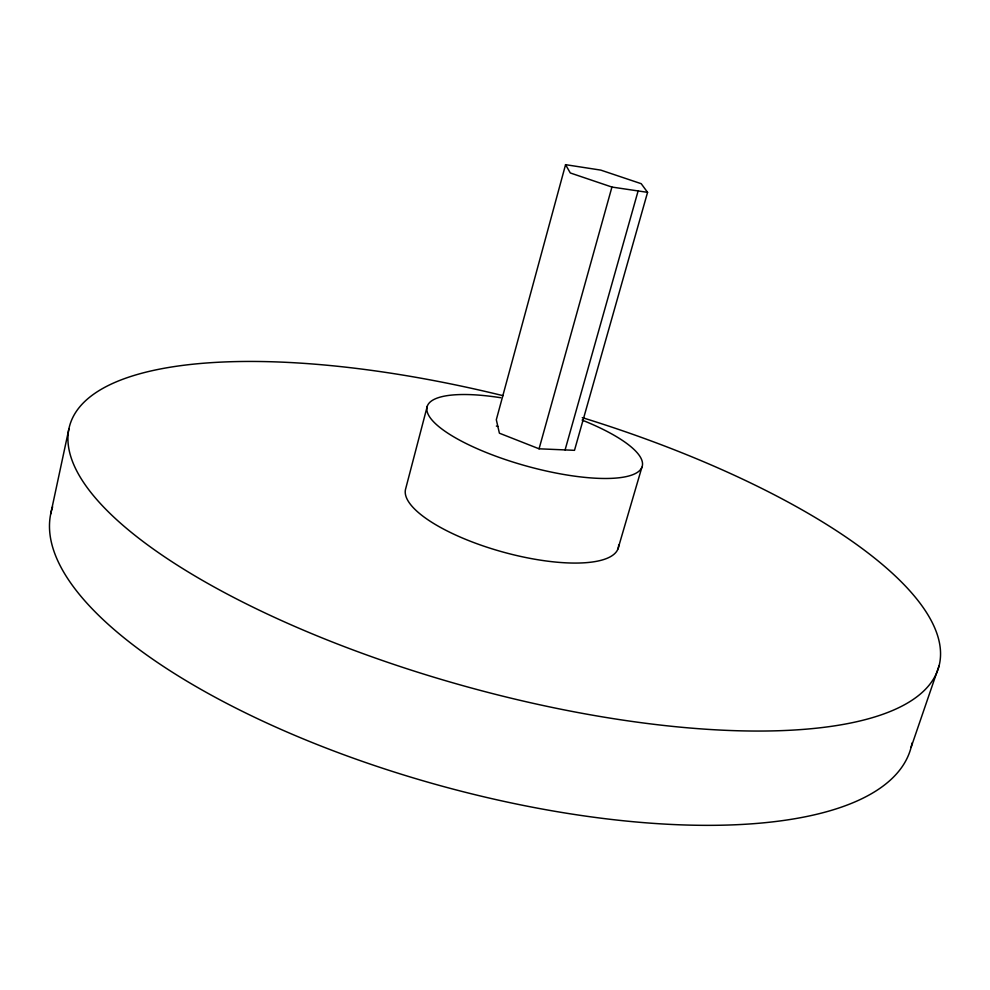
<?xml version="1.0" encoding="UTF-8"?>
<svg xmlns="http://www.w3.org/2000/svg" width="990" height="990" viewBox="0 0 990 990"><rect width="100%" height="100%" fill="white"/><g stroke="black" fill="none" stroke-linecap="round" stroke-linejoin="round"><path stroke-width="1.49" d="M50.688 513.996L68.879 428.967M427.259 406.284L405.752 488.491A110.36 34.823 15.5 0 0 506.93 553.113A110.36 34.823 15.5 0 0 618.701 544.661M565.562 164.674L496.312 419.748L499.406 433.199L539.067 448.804L574.497 450.326L647.571 192.345L641.211 183.695L600.819 170.119L565.562 164.674L570.302 172.965L611.931 187.06L647.571 192.345M539.067 448.804L611.931 187.06M565.092 449.918L638.117 190.946M617.946 548.98L641.891 467.255M911.109 747.314L939.151 665.552M496.374 426.071L497.846 426.405M912.062 742.97A445.822 161.778 15.5 0 1 440.822 785.812A445.822 161.778 15.5 0 1 52.631 506.818M582.293 417.632A450.995 145.394 15.5 0 1 853.529 722.415A450.995 145.394 15.5 0 1 114.333 517.572A450.995 145.394 15.5 0 1 503.056 395.678M582.108 420.094A111.598 30.665 15.5 0 1 615.718 478.096A111.598 30.665 15.5 0 1 444.77 431.108A111.598 30.665 15.5 0 1 500.754 397.732"/></g></svg>
